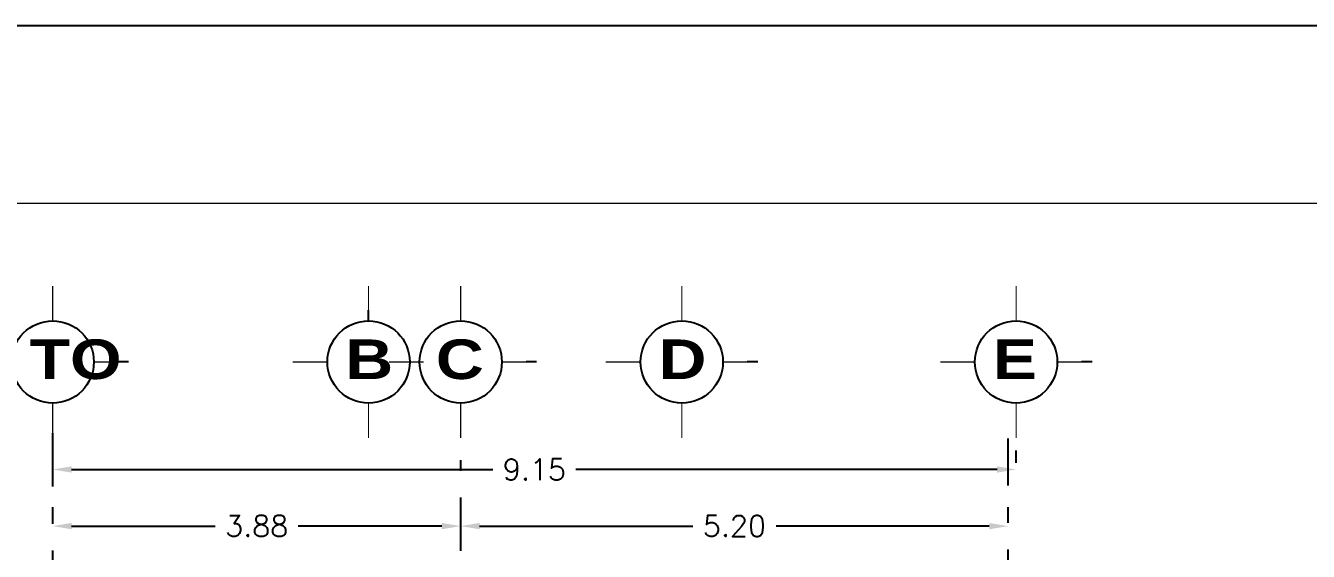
# Model space of a CAD drawing. Header units: millimetres. Extents: x 246.6 to 325.5, y -2 to 41.7.
# Drawn here: x 254.14 to 266.32, y 36.66 to 41.66 of the extents above; entities that cross this region are included whole.
import ezdxf

# ---------------------------------------------------------------- set-up
doc = ezdxf.new("R2010")
doc.units = ezdxf.units.MM
doc.header["$LTSCALE"] = 0.05
doc.header["$PDMODE"] = 35
doc.linetypes.add('DASHDOT', pattern=[25.4, 12.7, -6.35, 0, -6.35])
doc.layers.add('AUILIAR', color=8, linetype='Continuous', plot=False)
doc.layers.add('EJES', color=1, linetype='DASHDOT')
doc.layers.add('LINEAS', color=9, linetype='Continuous')
doc.layers.add('MUROS', color=7, linetype='Continuous', lineweight=18)
doc.styles.add('ROMANS', font='romans.shx', dxfattribs={"height": 0.2})
doc.styles.add('SANSSERIFBOLD', font='sasb____.pfb', dxfattribs={"height": 0.6})
doc.dimstyles.get("Standard").update_dxf_attribs({"dimtxt": 0.2, "dimasz": 0.18, "dimexe": 0.18, "dimexo": 0.0625, "dimgap": 0.09, "dimtad": 0, "dimtih": 1, "dimtoh": 1, "dimzin": 0, "dimdsep": 46, "dimtxsty": 'ROMANS', "dimcen": 0.09, "dimclrd": 3, "dimclrt": 256, "dimadec": 0, "dimazin": 0, "dimtfac": 1, "dimtofl": 0, "dimtmove": 0, "dimatfit": 3, "dimfxl": 0, "dimtolj": 1, "dimtzin": 0, "dimarcsym": 0})

# ---------------------------------------------------------------- blocks, each defined once
blk = doc.blocks.new('*D50')
at = {"color": 0, "lineweight": -2, "transparency": 16777216}
for p, q in [((254.394, 37.505), (254.394, 37.622)), ((263.544, 37.505), (263.544, 37.622))]:
    blk.add_line(p, q, dxfattribs=at)
at = {"color": 3, "lineweight": -2, "transparency": 16777216}
for p, q in [((254.574, 37.442), (258.574, 37.442)), ((263.364, 37.442), (259.364, 37.442))]:
    blk.add_line(p, q, dxfattribs=at)
at = {"color": 3, "transparency": 16777216}
for points in [[(254.574, 37.472), (254.574, 37.412), (254.394, 37.442)], [(263.364, 37.472), (263.364, 37.412), (263.544, 37.442)]]:
    blk.add_solid(points, dxfattribs=at)
at = {"layer": 'DEFPOINTS', "color": 0, "transparency": 16777216}
for p in [(254.394, 37.442), (263.544, 37.442), (263.544, 37.442)]:
    blk.add_point(p, dxfattribs=at)
at = {"transparency": 16777216, "insert": (258.969, 37.442), "char_height": 0.2, "attachment_point": 5, "style": 'ROMANS'}
blk.add_mtext('\\A1;9.15', dxfattribs=at)
blk = doc.blocks.new('*D51')
at = {"color": 0, "lineweight": -2, "transparency": 16777216}
for p, q in [((254.394, 36.966), (254.394, 37.084)), ((258.269, 36.966), (258.269, 37.084))]:
    blk.add_line(p, q, dxfattribs=at)
at = {"color": 3, "lineweight": -2, "transparency": 16777216}
for p, q in [((254.574, 36.904), (255.937, 36.904)), ((258.089, 36.904), (256.726, 36.904))]:
    blk.add_line(p, q, dxfattribs=at)
at = {"color": 3, "transparency": 16777216}
for points in [[(254.574, 36.934), (254.574, 36.874), (254.394, 36.904)], [(258.089, 36.934), (258.089, 36.874), (258.269, 36.904)]]:
    blk.add_solid(points, dxfattribs=at)
at = {"layer": 'DEFPOINTS', "color": 0, "transparency": 16777216}
for p in [(254.394, 36.904), (258.269, 36.904), (258.269, 36.904)]:
    blk.add_point(p, dxfattribs=at)
at = {"transparency": 16777216, "insert": (256.332, 36.904), "char_height": 0.2, "attachment_point": 5, "style": 'ROMANS'}
blk.add_mtext('\\A1;3.88', dxfattribs=at)
blk = doc.blocks.new('*D72')
at = {"layer": 'DEFPOINTS', "color": 0, "transparency": 16777216}
for p in [(258.269, 36.904), (263.469, 36.904), (263.469, 36.904)]:
    blk.add_point(p, dxfattribs=at)
at = {"layer": 'MUROS', "color": 0, "lineweight": -2, "transparency": 16777216}
for p, q in [((258.269, 36.966), (258.269, 37.084)), ((263.469, 36.966), (263.469, 37.084))]:
    blk.add_line(p, q, dxfattribs=at)
at = {"layer": 'MUROS', "color": 3, "lineweight": -2, "transparency": 16777216}
for p, q in [((258.449, 36.904), (260.474, 36.904)), ((263.289, 36.904), (261.264, 36.904))]:
    blk.add_line(p, q, dxfattribs=at)
at = {"layer": 'MUROS', "color": 3, "transparency": 16777216}
for points in [[(258.449, 36.934), (258.449, 36.874), (258.269, 36.904)], [(263.289, 36.934), (263.289, 36.874), (263.469, 36.904)]]:
    blk.add_solid(points, dxfattribs=at)
at = {"layer": 'MUROS', "transparency": 16777216, "insert": (260.869, 36.904), "char_height": 0.2, "attachment_point": 5, "style": 'ROMANS'}
blk.add_mtext('\\A1;5.20', dxfattribs=at)

msp = doc.modelspace()

# ---------------------------------------------------------------- linework, layer by layer
at = {"layer": 'AUILIAR'}
msp.add_lwpolyline([(246.569, -2.03), (246.569, 41.661), (325.499, 41.661), (325.499, -2.03)], close=True, dxfattribs=at)
at = {"layer": 'EJES', "ltscale": 0.03}
for p, q in [((257.394, 38.855), (257.394, 39.055)), ((255.115, 38.464), (254.963, 38.464)), ((258.99, 38.464), (258.838, 38.464)), ((261.09, 38.464), (260.937, 38.464)), ((264.265, 38.464), (264.113, 38.464))]:
    msp.add_line(p, q, dxfattribs=at)
at = {"layer": 'EJES', "ltscale": 0.8}
for p, q in [((254.394, 35.048), (254.394, 37.908)), ((258.269, 29.973), (258.269, 37.738)), ((263.469, 23.898), (263.469, 37.738))]:
    msp.add_line(p, q, dxfattribs=at)
at = {"layer": 'LINEAS', "linetype": 'Continuous', "const_width": 0.011}
for points in [[(254.394, 38.855), (254.394, 39.185)], [(257.394, 38.855), (257.394, 39.185)], [(258.269, 38.855), (258.269, 39.185)], [(260.369, 38.855), (260.369, 39.185)], [(263.544, 38.855), (263.544, 39.185)], [(254.785, 38.464), (255.115, 38.464)], [(257.003, 38.464), (256.673, 38.464)], [(257.918, 38.464), (257.588, 38.464)], [(258.66, 38.464), (258.99, 38.464)], [(259.977, 38.464), (259.647, 38.464)], [(260.76, 38.464), (261.09, 38.464)], [(263.153, 38.464), (262.823, 38.464)], [(263.935, 38.464), (264.265, 38.464)], [(254.394, 38.072), (254.394, 37.742)], [(257.394, 38.072), (257.394, 37.742)], [(258.269, 38.072), (258.269, 37.742)], [(260.369, 38.072), (260.369, 37.742)], [(263.544, 38.072), (263.544, 37.742)]]:
    msp.add_lwpolyline(points, dxfattribs=at)
at = {"layer": 'LINEAS', "linetype": 'Continuous'}
for centre in [(254.394, 38.464), (257.394, 38.464), (258.269, 38.464), (260.369, 38.464), (263.544, 38.464)]:
    msp.add_circle(centre, 0.391, dxfattribs=at)
at = {"layer": 'MUROS'}
msp.add_lwpolyline([(248.256, 39.591, -0.414214), (248.639, 39.973), (324.211, 39.973, -0.414214), (324.492, 39.692), (324.492, -0.061, -0.414214), (324.211, -0.342), (248.639, -0.342, -0.414214), (248.256, 0.04)], format="xyb", close=True, dxfattribs=at)

# ---------------------------------------------------------------- texts
at = {"layer": 'MUROS', "color": 7, "linetype": 'ByBlock', "style": 'SANSSERIFBOLD', "width": 1.2}
for s, height, p in [('TO', 0.3762, (254.173, 38.302)), ('B', 0.376, (257.173, 38.302)), ('C', 0.376, (258.033, 38.302)), ('D', 0.376, (260.148, 38.302)), ('E', 0.376, (263.323, 38.302))]:
    msp.add_text(s, height=height, dxfattribs=at).set_placement(p)

# ---------------------------------------------------------------- dimensions: what is measured, and where the dimension line sits
for base, p1, p2, picture, middle in [((263.544, 37.442), (254.394, 37.442), (263.544, 37.442), '*D50', (258.969, 37.442)), ((258.269076591, 36.903917448), (254.394076591, 36.903917448), (258.269076591, 36.903917448), '*D51', (256.331576591, 36.903917448))]:
    dim = msp.add_linear_dim(base=base, p1=p1, p2=p2, dimstyle='Standard')
    dim.commit()
    dim.dimension.update_dxf_attribs({"geometry": picture, "text_midpoint": middle})
at = {"layer": 'MUROS'}
dim = msp.add_linear_dim(base=(263.469, 36.904), p1=(258.269, 36.904), p2=(263.469, 36.904), dimstyle='Standard', dxfattribs=at)
dim.commit()
dim.dimension.update_dxf_attribs({"geometry": '*D72', "text_midpoint": (260.869, 36.904)})

doc.saveas('drawing.dxf')
